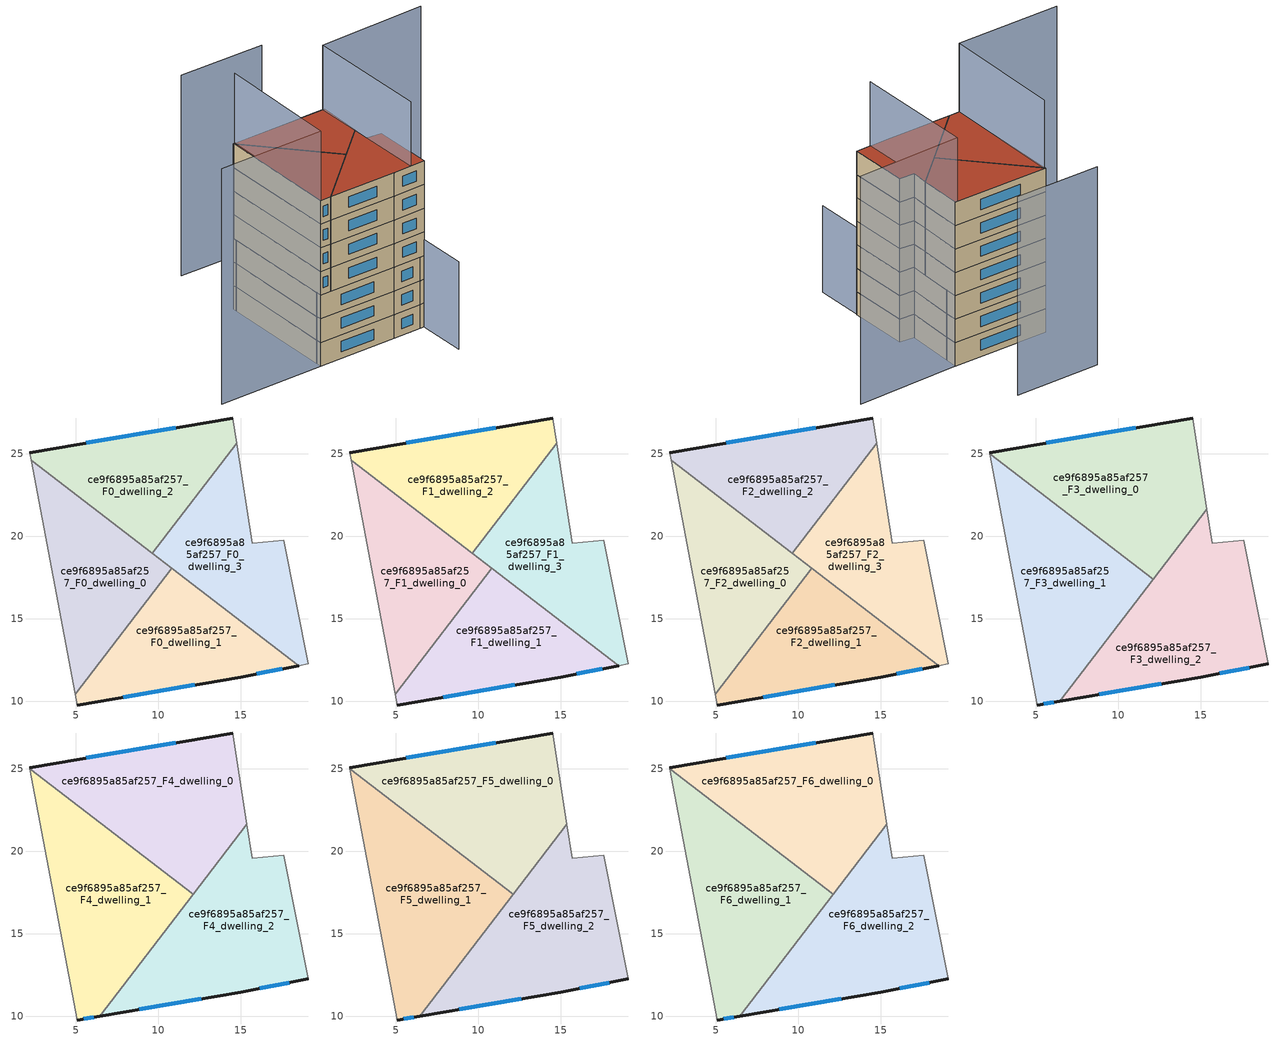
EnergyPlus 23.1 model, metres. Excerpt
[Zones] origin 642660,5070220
ce9f6895a85af257_F0_dwelling_0
 floor ground (EU_floor_Construction): 10.81,18.05 4.96,10.42 2.28,24.59 z0
 wall adiabatic (EU_wall_Construction): 2.28,24.59 4.96,10.42 z0:3
 wall to ce9f6895a85af257_F0_dwelling_1 (EU_wall_Construction): 4.96,10.42 10.81,18.05 z0:3
 wall to ce9f6895a85af257_F0_dwelling_2 (EU_wall_Construction): 9.63,18.96 2.28,24.59 z0:3
 wall to ce9f6895a85af257_F0_dwelling_3 (EU_wall_Construction): 10.81,18.05 9.63,18.96 z0:3
ce9f6895a85af257_F0_dwelling_1
 floor ground (EU_floor_Construction): 18.52,12.14 14.99,11.46 5.09,9.76 4.96,10.42 10.81,18.05 z0
 wall outside (EU_wall_Construction): 5.09,9.76 14.99,11.46 18.52,12.14 z0:3
 wall adiabatic (EU_wall_Construction): 4.96,10.42 5.09,9.76 z0:3
 wall to ce9f6895a85af257_F0_dwelling_3 (EU_wall_Construction): 18.52,12.14 10.81,18.05 z0:3
 window (EU_Window_Construction): 15.98,11.65 17.53,11.95 / 7.86,10.23 12.22,10.98 z0.84:2.16
ce9f6895a85af257_F0_dwelling_2
 floor ground (EU_floor_Construction): 14.5,27.17 14.74,25.63 9.63,18.96 2.28,24.59 2.19,25.07 z0
 wall outside (EU_wall_Construction): 14.5,27.17 2.19,25.07 z0:3
 wall adiabatic (EU_wall_Construction): 14.74,25.63 14.5,27.17 / 2.19,25.07 2.28,24.59 z0:3
 wall to ce9f6895a85af257_F0_dwelling_3 (EU_wall_Construction): 9.63,18.96 14.74,25.63 z0:3
 window (EU_Window_Construction): 11.05,26.58 5.64,25.66 z0.84:2.16
ce9f6895a85af257_F0_dwelling_3
 floor ground (EU_floor_Construction): 14.74,25.63 15.7,19.56 17.6,19.76 19.1,12.26 18.52,12.14 9.63,18.96 z0
 wall adiabatic (EU_wall_Construction): 18.52,12.14 19.1,12.26 17.6,19.76 15.7,19.56 14.74,25.63 z0:3
ce9f6895a85af257_F1_dwelling_0
 floor to ce9f6895a85af257_F0_dwelling_0 (EU_floor_Construction): 10.81,18.05 4.96,10.42 2.28,24.59 z3
 wall adiabatic (EU_wall_Construction): 2.28,24.59 4.96,10.42 z3:6
 wall to ce9f6895a85af257_F1_dwelling_1 (EU_wall_Construction): 4.96,10.42 10.81,18.05 z3:6
 wall to ce9f6895a85af257_F1_dwelling_2 (EU_wall_Construction): 9.63,18.96 2.28,24.59 z3:6
 wall to ce9f6895a85af257_F1_dwelling_3 (EU_wall_Construction): 10.81,18.05 9.63,18.96 z3:6
ce9f6895a85af257_F1_dwelling_1
 floor to ce9f6895a85af257_F0_dwelling_1 (EU_floor_Construction): 18.52,12.14 14.99,11.46 5.09,9.76 4.96,10.42 10.81,18.05 z3
 wall outside (EU_wall_Construction): 5.09,9.76 14.99,11.46 18.52,12.14 z3:6
 wall adiabatic (EU_wall_Construction): 4.96,10.42 5.09,9.76 z3:6
 wall to ce9f6895a85af257_F1_dwelling_3 (EU_wall_Construction): 18.52,12.14 10.81,18.05 z3:6
 window (EU_Window_Construction): 15.98,11.65 17.53,11.95 / 7.86,10.23 12.22,10.98 z3.84:5.16
ce9f6895a85af257_F1_dwelling_2
 floor to ce9f6895a85af257_F0_dwelling_2 (EU_floor_Construction): 14.5,27.17 14.74,25.63 9.63,18.96 2.28,24.59 2.19,25.07 z3
 wall outside (EU_wall_Construction): 14.5,27.17 2.19,25.07 z3:6
 wall adiabatic (EU_wall_Construction): 14.74,25.63 14.5,27.17 / 2.19,25.07 2.28,24.59 z3:6
 wall to ce9f6895a85af257_F1_dwelling_3 (EU_wall_Construction): 9.63,18.96 14.74,25.63 z3:6
 window (EU_Window_Construction): 11.05,26.58 5.64,25.66 z3.84:5.16
ce9f6895a85af257_F1_dwelling_3
 floor to ce9f6895a85af257_F0_dwelling_3 (EU_floor_Construction): 14.74,25.63 15.7,19.56 17.6,19.76 19.1,12.26 18.52,12.14 9.63,18.96 z3
 wall adiabatic (EU_wall_Construction): 18.52,12.14 19.1,12.26 17.6,19.76 15.7,19.56 14.74,25.63 z3:6
ce9f6895a85af257_F2_dwelling_0
 floor to ce9f6895a85af257_F1_dwelling_0 (EU_floor_Construction): 10.81,18.05 4.96,10.42 2.28,24.59 z6
 wall adiabatic (EU_wall_Construction): 2.28,24.59 4.96,10.42 z6:9
 wall to ce9f6895a85af257_F2_dwelling_1 (EU_wall_Construction): 4.96,10.42 10.81,18.05 z6:9
 wall to ce9f6895a85af257_F2_dwelling_2 (EU_wall_Construction): 9.63,18.96 2.28,24.59 z6:9
 wall to ce9f6895a85af257_F2_dwelling_3 (EU_wall_Construction): 10.81,18.05 9.63,18.96 z6:9
 ceiling adiabatic (EU_roof_Construction): 4.96,10.42 10.81,18.05 2.28,24.59 z9
ce9f6895a85af257_F2_dwelling_1
 floor to ce9f6895a85af257_F1_dwelling_1 (EU_floor_Construction): 18.52,12.14 14.99,11.46 5.09,9.76 4.96,10.42 10.81,18.05 z6
 wall outside (EU_wall_Construction): 5.09,9.76 14.99,11.46 18.52,12.14 z6:9
 wall adiabatic (EU_wall_Construction): 4.96,10.42 5.09,9.76 z6:9
 wall to ce9f6895a85af257_F2_dwelling_3 (EU_wall_Construction): 18.52,12.14 10.81,18.05 z6:9
 window (EU_Window_Construction): 15.98,11.65 17.53,11.95 / 7.86,10.23 12.22,10.98 z6.84:8.16
ce9f6895a85af257_F2_dwelling_2
 floor to ce9f6895a85af257_F1_dwelling_2 (EU_floor_Construction): 14.5,27.17 14.74,25.63 9.63,18.96 2.28,24.59 2.19,25.07 z6
 wall outside (EU_wall_Construction): 14.5,27.17 2.19,25.07 z6:9
 wall adiabatic (EU_wall_Construction): 14.74,25.63 14.5,27.17 / 2.19,25.07 2.28,24.59 z6:9
 wall to ce9f6895a85af257_F2_dwelling_3 (EU_wall_Construction): 9.63,18.96 14.74,25.63 z6:9
 window (EU_Window_Construction): 11.05,26.58 5.64,25.66 z6.84:8.16
ce9f6895a85af257_F2_dwelling_3
 floor to ce9f6895a85af257_F1_dwelling_3 (EU_floor_Construction): 14.74,25.63 15.7,19.56 17.6,19.76 19.1,12.26 18.52,12.14 9.63,18.96 z6
 wall adiabatic (EU_wall_Construction): 18.52,12.14 19.1,12.26 17.6,19.76 15.7,19.56 14.74,25.63 z6:9
ce9f6895a85af257_F3_dwelling_0
 floor to ce9f6895a85af257_F2_dwelling_2 (EU_floor_Construction): 14.5,27.17 14.74,25.63 9.79,19.17 2.21,24.99 2.19,25.07 z9
 floor to ce9f6895a85af257_F2_dwelling_3 (EU_floor_Construction): 14.74,25.63 15.37,21.63 12.12,17.39 9.79,19.17 z9
 wall outside (EU_wall_Construction): 14.5,27.17 2.19,25.07 z9:12
 wall adiabatic (EU_wall_Construction): 15.37,21.63 14.5,27.17 / 2.19,25.07 2.2,24.99 z9:12
 wall to ce9f6895a85af257_F3_dwelling_1 (EU_wall_Construction): 2.2,24.99 12.12,17.39 z9:12
 wall to ce9f6895a85af257_F3_dwelling_2 (EU_wall_Construction): 12.12,17.39 15.37,21.63 z9:12
 window (EU_Window_Construction): 11.05,26.58 5.64,25.66 z9.84:11.16
ce9f6895a85af257_F3_dwelling_1
 floor to ce9f6895a85af257_F2_dwelling_2 (EU_floor_Construction): 9.79,19.17 9.63,18.96 2.28,24.59 2.21,24.99 z9
 floor to ce9f6895a85af257_F2_dwelling_1 (EU_floor_Construction): 11.95,17.17 6.45,9.99 5.09,9.76 4.96,10.42 10.81,18.05 z9
 floor to ce9f6895a85af257_F2_dwelling_3 (EU_floor_Construction): 12.12,17.39 11.95,17.17 9.63,18.96 9.79,19.17 z9
 floor adiabatic (EU_floor_Construction): 10.81,18.05 4.96,10.42 2.28,24.59 z9
 wall outside (EU_wall_Construction): 5.09,9.76 6.45,9.99 z9:12
 wall adiabatic (EU_wall_Construction): 2.2,24.99 5.09,9.76 z9:12
 wall to ce9f6895a85af257_F3_dwelling_2 (EU_wall_Construction): 6.45,9.99 12.12,17.39 z9:12
 window (EU_Window_Construction): 5.47,9.82 6.07,9.93 z9.84:11.16
ce9f6895a85af257_F3_dwelling_2
 floor to ce9f6895a85af257_F2_dwelling_1 (EU_floor_Construction): 18.51,12.14 14.99,11.46 6.45,9.99 11.95,17.17 z9
 floor to ce9f6895a85af257_F2_dwelling_3 (EU_floor_Construction): 17.6,19.76 19.1,12.26 18.51,12.14 11.95,17.17 15.37,21.63 15.7,19.56 z9
 wall outside (EU_wall_Construction): 6.45,9.99 14.99,11.46 19.1,12.26 z9:12
 wall adiabatic (EU_wall_Construction): 19.1,12.26 17.6,19.76 15.7,19.56 15.37,21.63 z9:12
 window (EU_Window_Construction): 16.14,11.68 17.95,12.03 / 8.84,10.4 12.6,11.05 z9.84:11.16
ce9f6895a85af257_F4_dwelling_0
 floor to ce9f6895a85af257_F3_dwelling_0 (EU_floor_Construction): 14.5,27.17 15.37,21.63 12.12,17.39 2.2,24.99 2.19,25.07 z12
 wall outside (EU_wall_Construction): 14.5,27.17 2.19,25.07 z12:15
 wall adiabatic (EU_wall_Construction): 15.37,21.63 14.5,27.17 / 2.19,25.07 2.2,24.99 z12:15
 wall to ce9f6895a85af257_F4_dwelling_1 (EU_wall_Construction): 2.2,24.99 12.12,17.39 z12:15
 wall to ce9f6895a85af257_F4_dwelling_2 (EU_wall_Construction): 12.12,17.39 15.37,21.63 z12:15
 window (EU_Window_Construction): 11.05,26.58 5.64,25.66 z12.84:14.16
ce9f6895a85af257_F4_dwelling_1
 floor to ce9f6895a85af257_F3_dwelling_1 (EU_floor_Construction): 12.12,17.39 6.45,9.99 5.09,9.76 2.2,24.99 z12
 wall outside (EU_wall_Construction): 5.09,9.76 6.45,9.99 z12:15
 wall adiabatic (EU_wall_Construction): 2.2,24.99 5.09,9.76 z12:15
 wall to ce9f6895a85af257_F4_dwelling_2 (EU_wall_Construction): 6.45,9.99 12.12,17.39 z12:15
 window (EU_Window_Construction): 5.47,9.82 6.07,9.93 z12.84:14.16
ce9f6895a85af257_F4_dwelling_2
 floor to ce9f6895a85af257_F3_dwelling_2 (EU_floor_Construction): 17.6,19.76 19.1,12.26 14.99,11.46 6.45,9.99 15.37,21.63 15.7,19.56 z12
 wall outside (EU_wall_Construction): 6.45,9.99 14.99,11.46 19.1,12.26 z12:15
 wall adiabatic (EU_wall_Construction): 19.1,12.26 17.6,19.76 15.7,19.56 15.37,21.63 z12:15
 window (EU_Window_Construction): 16.14,11.68 17.95,12.03 / 8.84,10.4 12.6,11.05 z12.84:14.16
ce9f6895a85af257_F5_dwelling_0
 floor to ce9f6895a85af257_F4_dwelling_0 (EU_floor_Construction): 14.5,27.17 15.37,21.63 12.12,17.39 2.2,24.99 2.19,25.07 z15
 wall outside (EU_wall_Construction): 14.5,27.17 2.19,25.07 z15:18
 wall adiabatic (EU_wall_Construction): 15.37,21.63 14.5,27.17 / 2.19,25.07 2.2,24.99 z15:18
 wall to ce9f6895a85af257_F5_dwelling_1 (EU_wall_Construction): 2.2,24.99 12.12,17.39 z15:18
 wall to ce9f6895a85af257_F5_dwelling_2 (EU_wall_Construction): 12.12,17.39 15.37,21.63 z15:18
 window (EU_Window_Construction): 11.05,26.58 5.64,25.66 z15.84:17.16
ce9f6895a85af257_F5_dwelling_1
 floor to ce9f6895a85af257_F4_dwelling_1 (EU_floor_Construction): 12.12,17.39 6.45,9.99 5.09,9.76 2.2,24.99 z15
 wall outside (EU_wall_Construction): 5.09,9.76 6.45,9.99 z15:18
 wall adiabatic (EU_wall_Construction): 2.2,24.99 5.09,9.76 z15:18
 wall to ce9f6895a85af257_F5_dwelling_2 (EU_wall_Construction): 6.45,9.99 12.12,17.39 z15:18
 window (EU_Window_Construction): 5.47,9.82 6.07,9.93 z15.84:17.16
ce9f6895a85af257_F5_dwelling_2
 floor to ce9f6895a85af257_F4_dwelling_2 (EU_floor_Construction): 17.6,19.76 19.1,12.26 14.99,11.46 6.45,9.99 15.37,21.63 15.7,19.56 z15
 wall outside (EU_wall_Construction): 6.45,9.99 14.99,11.46 19.1,12.26 z15:18
 wall adiabatic (EU_wall_Construction): 19.1,12.26 17.6,19.76 15.7,19.56 15.37,21.63 z15:18
 window (EU_Window_Construction): 16.14,11.68 17.95,12.03 / 8.84,10.4 12.6,11.05 z15.84:17.16
ce9f6895a85af257_F6_dwelling_0
 floor to ce9f6895a85af257_F5_dwelling_0 (EU_floor_Construction): 14.5,27.17 15.37,21.63 12.12,17.39 2.2,24.99 2.19,25.07 z18
 wall outside (EU_wall_Construction): 14.5,27.17 2.19,25.07 z18:21
 wall adiabatic (EU_wall_Construction): 15.37,21.63 14.5,27.17 / 2.19,25.07 2.2,24.99 z18:21
 wall to ce9f6895a85af257_F6_dwelling_1 (EU_wall_Construction): 2.2,24.99 12.12,17.39 z18:21
 wall to ce9f6895a85af257_F6_dwelling_2 (EU_wall_Construction): 12.12,17.39 15.37,21.63 z18:21
 window (EU_Window_Construction): 11.05,26.58 5.64,25.66 z18.84:20.16
 roof outside (EU_roof_Construction): 12.12,17.39 15.37,21.63 14.5,27.17 2.19,25.07 2.2,24.99 z21
ce9f6895a85af257_F6_dwelling_1
 floor to ce9f6895a85af257_F5_dwelling_1 (EU_floor_Construction): 12.12,17.39 6.45,9.99 5.09,9.76 2.2,24.99 z18
 wall outside (EU_wall_Construction): 5.09,9.76 6.45,9.99 z18:21
 wall adiabatic (EU_wall_Construction): 2.2,24.99 5.09,9.76 z18:21
 wall to ce9f6895a85af257_F6_dwelling_2 (EU_wall_Construction): 6.45,9.99 12.12,17.39 z18:21
 window (EU_Window_Construction): 5.47,9.82 6.07,9.93 z18.84:20.16
 roof outside (EU_roof_Construction): 6.45,9.99 12.12,17.39 2.2,24.99 5.09,9.76 z21
ce9f6895a85af257_F6_dwelling_2
 floor to ce9f6895a85af257_F5_dwelling_2 (EU_floor_Construction): 17.6,19.76 19.1,12.26 14.99,11.46 6.45,9.99 15.37,21.63 15.7,19.56 z18
 wall outside (EU_wall_Construction): 6.45,9.99 14.99,11.46 19.1,12.26 z18:21
 wall adiabatic (EU_wall_Construction): 19.1,12.26 17.6,19.76 15.7,19.56 15.37,21.63 z18:21
 window (EU_Window_Construction): 16.14,11.68 17.95,12.03 / 8.84,10.4 12.6,11.05 z18.84:20.16
 roof outside (EU_roof_Construction): 19.1,12.26 17.6,19.76 15.7,19.56 15.37,21.63 6.45,9.99 14.99,11.46 z21
shading: 20.2,6.15 18.98,12.23 z0:11.1; 2.38,25.12 5.09,9.76 / 5.09,9.76 -8.21,7.41 z0:29.8; 17.23,11.88 14.19,27.11 / 14.19,27.11 27.57,29.78 z0:29.2; 11.21,35.93 0.39,34.08 z0:25.4
[Building]
EU S2 Campaign: North Axis=0; Terrain=City; Solar Distribution=FullExterior
[Site:Location]
Lyon-Bron: Latitude=45.75; Longitude=5; Time Zone=1; Elevation=198
[SizingPeriod:WeatherFileDays]
AnnualSizingPeriod: Begin Month=1; Begin Day of Month=1; End Month=12; End Day of Month=31; Day of Week for Start Day=Monday; Use Weather File Daylight Saving Period=No; Use Weather File Rain and Snow Indicators=No
[MATERIAL]
EU_InternalMass_Material: Roughness=MediumRough; Thickness=0.1; Conductivity=1; Density=1800; Specific Heat=900; Thermal Absorptance=0.9; Solar Absorptance=0.7; Visible Absorptance=0.7
[MATERIAL:NOMASS] Roughness=MediumRough; Thermal Absorptance=0.9; Solar Absorptance=0.7; Visible Absorptance=0.7
Name | Thermal Resistance
EU_wall_NoMass | 0.776494
EU_roof_NoMass | 0.486893
EU_floor_NoMass | 0.421597
[WINDOWMATERIAL:SIMPLEGLAZINGSYSTEM]
EU_Window_SimpleGlazing: UFactor=4.24961; Solar Heat Gain Coefficient=0.83; Visible Transmittance=0.83
[CONSTRUCTION]
EU_wall_Construction: EU_wall_NoMass
EU_roof_Construction: EU_roof_NoMass
EU_floor_Construction: EU_floor_NoMass
EU_Window_Construction: EU_Window_SimpleGlazing
EU_InternalMass_Construction: EU_InternalMass_Material
[ZONE] Type=1; Multiplier=1; Ceiling Height=autocalculate; Floor Area=autocalculate; Part of Total Floor Area=Yes
Name | Volume
ce9f6895a85af257_F0_dwelling_0; ce9f6895a85af257_F1_dwelling_0; ce9f6895a85af257_F2_dwelling_0 | 155.016
ce9f6895a85af257_F3_dwelling_0; ce9f6895a85af257_F4_dwelling_0; ce9f6895a85af257_F5_dwelling_0; ce9f6895a85af257_F6_dwelling_0 | 206.703
ce9f6895a85af257_F0_dwelling_1; ce9f6895a85af257_F1_dwelling_1; ce9f6895a85af257_F2_dwelling_1 | 155.013
ce9f6895a85af257_F3_dwelling_1; ce9f6895a85af257_F4_dwelling_1; ce9f6895a85af257_F5_dwelling_1; ce9f6895a85af257_F6_dwelling_1 | 206.685
ce9f6895a85af257_F0_dwelling_2; ce9f6895a85af257_F1_dwelling_2; ce9f6895a85af257_F2_dwelling_2 | 155.035
ce9f6895a85af257_F3_dwelling_2; ce9f6895a85af257_F4_dwelling_2; ce9f6895a85af257_F5_dwelling_2; ce9f6895a85af257_F6_dwelling_2 | 206.692
ce9f6895a85af257_F0_dwelling_3; ce9f6895a85af257_F1_dwelling_3; ce9f6895a85af257_F2_dwelling_3 | 155.03
[INTERNALMASS] Construction=EU_InternalMass_Construction
Name | Zone or ZoneList | Surface Area
ce9f6895a85af257_F0_dwelling_0_EU_InternalMass | ce9f6895a85af257_F0_dwelling_0 | 51.6721
ce9f6895a85af257_F0_dwelling_1_EU_InternalMass | ce9f6895a85af257_F0_dwelling_1 | 51.6709
ce9f6895a85af257_F0_dwelling_2_EU_InternalMass | ce9f6895a85af257_F0_dwelling_2 | 51.6783
ce9f6895a85af257_F0_dwelling_3_EU_InternalMass | ce9f6895a85af257_F0_dwelling_3 | 51.6768
ce9f6895a85af257_F1_dwelling_0_EU_InternalMass | ce9f6895a85af257_F1_dwelling_0 | 51.6721
ce9f6895a85af257_F1_dwelling_1_EU_InternalMass | ce9f6895a85af257_F1_dwelling_1 | 51.6709
ce9f6895a85af257_F1_dwelling_2_EU_InternalMass | ce9f6895a85af257_F1_dwelling_2 | 51.6783
ce9f6895a85af257_F1_dwelling_3_EU_InternalMass | ce9f6895a85af257_F1_dwelling_3 | 51.6768
ce9f6895a85af257_F2_dwelling_0_EU_InternalMass | ce9f6895a85af257_F2_dwelling_0 | 51.6721
ce9f6895a85af257_F2_dwelling_1_EU_InternalMass | ce9f6895a85af257_F2_dwelling_1 | 51.6709
ce9f6895a85af257_F2_dwelling_2_EU_InternalMass | ce9f6895a85af257_F2_dwelling_2 | 51.6783
ce9f6895a85af257_F2_dwelling_3_EU_InternalMass | ce9f6895a85af257_F2_dwelling_3 | 51.6768
ce9f6895a85af257_F3_dwelling_0_EU_InternalMass | ce9f6895a85af257_F3_dwelling_0 | 68.8986
ce9f6895a85af257_F3_dwelling_1_EU_InternalMass | ce9f6895a85af257_F3_dwelling_1 | 68.8954
ce9f6895a85af257_F3_dwelling_2_EU_InternalMass | ce9f6895a85af257_F3_dwelling_2 | 68.8971
ce9f6895a85af257_F4_dwelling_0_EU_InternalMass | ce9f6895a85af257_F4_dwelling_0 | 68.8986
ce9f6895a85af257_F4_dwelling_1_EU_InternalMass | ce9f6895a85af257_F4_dwelling_1 | 68.8954
ce9f6895a85af257_F4_dwelling_2_EU_InternalMass | ce9f6895a85af257_F4_dwelling_2 | 68.8971
ce9f6895a85af257_F5_dwelling_0_EU_InternalMass | ce9f6895a85af257_F5_dwelling_0 | 68.8986
ce9f6895a85af257_F5_dwelling_1_EU_InternalMass | ce9f6895a85af257_F5_dwelling_1 | 68.8954
ce9f6895a85af257_F5_dwelling_2_EU_InternalMass | ce9f6895a85af257_F5_dwelling_2 | 68.8971
ce9f6895a85af257_F6_dwelling_0_EU_InternalMass | ce9f6895a85af257_F6_dwelling_0 | 68.8986
ce9f6895a85af257_F6_dwelling_1_EU_InternalMass | ce9f6895a85af257_F6_dwelling_1 | 68.8954
ce9f6895a85af257_F6_dwelling_2_EU_InternalMass | ce9f6895a85af257_F6_dwelling_2 | 68.8971
[OTHEREQUIPMENT] Fuel Type=Electricity; Design Level Calculation Method=Watts/Area; Power per Zone Floor Area=1; Fraction Latent=0; Fraction Radiant=0; Fraction Lost=0; Carbon Dioxide Generation Rate=0; EndUse Subcategory=EU_Step8_InternalGains
Name | Zone or ZoneList or Space or SpaceList | Schedule
EU_Step8_InternalGain_ce9f6895a85af257_F0_dwelling_0_f000 | ce9f6895a85af257_F0_dwelling_0 | EU_Step8_GainSchedule_ce9f6895a85af257_F0_dwelling_0_f000
EU_Step8_InternalGain_ce9f6895a85af257_F0_dwelling_1_f000 | ce9f6895a85af257_F0_dwelling_1 | EU_Step8_GainSchedule_ce9f6895a85af257_F0_dwelling_1_f000
EU_Step8_InternalGain_ce9f6895a85af257_F0_dwelling_2_f000 | ce9f6895a85af257_F0_dwelling_2 | EU_Step8_GainSchedule_ce9f6895a85af257_F0_dwelling_2_f000
EU_Step8_InternalGain_ce9f6895a85af257_F0_dwelling_3_f000 | ce9f6895a85af257_F0_dwelling_3 | EU_Step8_GainSchedule_ce9f6895a85af257_F0_dwelling_3_f000
EU_Step8_InternalGain_ce9f6895a85af257_F1_dwelling_0_f000 | ce9f6895a85af257_F1_dwelling_0 | EU_Step8_GainSchedule_ce9f6895a85af257_F1_dwelling_0_f000
EU_Step8_InternalGain_ce9f6895a85af257_F1_dwelling_1_f000 | ce9f6895a85af257_F1_dwelling_1 | EU_Step8_GainSchedule_ce9f6895a85af257_F1_dwelling_1_f000
EU_Step8_InternalGain_ce9f6895a85af257_F1_dwelling_2_f000 | ce9f6895a85af257_F1_dwelling_2 | EU_Step8_GainSchedule_ce9f6895a85af257_F1_dwelling_2_f000
EU_Step8_InternalGain_ce9f6895a85af257_F1_dwelling_3_f000 | ce9f6895a85af257_F1_dwelling_3 | EU_Step8_GainSchedule_ce9f6895a85af257_F1_dwelling_3_f000
EU_Step8_InternalGain_ce9f6895a85af257_F2_dwelling_0_f000 | ce9f6895a85af257_F2_dwelling_0 | EU_Step8_GainSchedule_ce9f6895a85af257_F2_dwelling_0_f000
EU_Step8_InternalGain_ce9f6895a85af257_F2_dwelling_1_f000 | ce9f6895a85af257_F2_dwelling_1 | EU_Step8_GainSchedule_ce9f6895a85af257_F2_dwelling_1_f000
EU_Step8_InternalGain_ce9f6895a85af257_F2_dwelling_2_f000 | ce9f6895a85af257_F2_dwelling_2 | EU_Step8_GainSchedule_ce9f6895a85af257_F2_dwelling_2_f000
EU_Step8_InternalGain_ce9f6895a85af257_F2_dwelling_3_f000 | ce9f6895a85af257_F2_dwelling_3 | EU_Step8_GainSchedule_ce9f6895a85af257_F2_dwelling_3_f000
EU_Step8_InternalGain_ce9f6895a85af257_F3_dwelling_0_f000 | ce9f6895a85af257_F3_dwelling_0 | EU_Step8_GainSchedule_ce9f6895a85af257_F3_dwelling_0_f000
EU_Step8_InternalGain_ce9f6895a85af257_F3_dwelling_1_f000 | ce9f6895a85af257_F3_dwelling_1 | EU_Step8_GainSchedule_ce9f6895a85af257_F3_dwelling_1_f000
EU_Step8_InternalGain_ce9f6895a85af257_F3_dwelling_2_f000 | ce9f6895a85af257_F3_dwelling_2 | EU_Step8_GainSchedule_ce9f6895a85af257_F3_dwelling_2_f000
EU_Step8_InternalGain_ce9f6895a85af257_F4_dwelling_0_f000 | ce9f6895a85af257_F4_dwelling_0 | EU_Step8_GainSchedule_ce9f6895a85af257_F4_dwelling_0_f000
EU_Step8_InternalGain_ce9f6895a85af257_F4_dwelling_1_f000 | ce9f6895a85af257_F4_dwelling_1 | EU_Step8_GainSchedule_ce9f6895a85af257_F4_dwelling_1_f000
EU_Step8_InternalGain_ce9f6895a85af257_F4_dwelling_2_f000 | ce9f6895a85af257_F4_dwelling_2 | EU_Step8_GainSchedule_ce9f6895a85af257_F4_dwelling_2_f000
EU_Step8_InternalGain_ce9f6895a85af257_F5_dwelling_0_f000 | ce9f6895a85af257_F5_dwelling_0 | EU_Step8_GainSchedule_ce9f6895a85af257_F5_dwelling_0_f000
EU_Step8_InternalGain_ce9f6895a85af257_F5_dwelling_1_f000 | ce9f6895a85af257_F5_dwelling_1 | EU_Step8_GainSchedule_ce9f6895a85af257_F5_dwelling_1_f000
EU_Step8_InternalGain_ce9f6895a85af257_F5_dwelling_2_f000 | ce9f6895a85af257_F5_dwelling_2 | EU_Step8_GainSchedule_ce9f6895a85af257_F5_dwelling_2_f000
EU_Step8_InternalGain_ce9f6895a85af257_F6_dwelling_0_f000 | ce9f6895a85af257_F6_dwelling_0 | EU_Step8_GainSchedule_ce9f6895a85af257_F6_dwelling_0_f000
EU_Step8_InternalGain_ce9f6895a85af257_F6_dwelling_1_f000 | ce9f6895a85af257_F6_dwelling_1 | EU_Step8_GainSchedule_ce9f6895a85af257_F6_dwelling_1_f000
EU_Step8_InternalGain_ce9f6895a85af257_F6_dwelling_2_f000 | ce9f6895a85af257_F6_dwelling_2 | EU_Step8_GainSchedule_ce9f6895a85af257_F6_dwelling_2_f000
[ZONEVENTILATION:DESIGNFLOWRATE] Schedule=EU_AlwaysOn; Design Flow Rate Calculation Method=AirChanges/Hour; Air Changes per Hour=0.693814; Ventilation Type=Natural; Fan Pressure Rise=0; Fan Total Efficiency=1; Constant Term Coefficient=1; Temperature Term Coefficient=0; Velocity Term Coefficient=0; Velocity Squared Term Coefficient=0; Minimum Indoor Temperature=-100; Maximum Indoor Temperature=100; Delta Temperature=-100; Minimum Outdoor Temperature=-100; Maximum Outdoor Temperature=100; Maximum Wind Speed=40
Name | Zone or ZoneList or Space or SpaceList
EU_ConstantAir_ce9f6895a85af257_F0_dwelling_0 | ce9f6895a85af257_F0_dwelling_0
EU_ConstantAir_ce9f6895a85af257_F0_dwelling_1 | ce9f6895a85af257_F0_dwelling_1
EU_ConstantAir_ce9f6895a85af257_F0_dwelling_2 | ce9f6895a85af257_F0_dwelling_2
EU_ConstantAir_ce9f6895a85af257_F0_dwelling_3 | ce9f6895a85af257_F0_dwelling_3
EU_ConstantAir_ce9f6895a85af257_F1_dwelling_0 | ce9f6895a85af257_F1_dwelling_0
EU_ConstantAir_ce9f6895a85af257_F1_dwelling_1 | ce9f6895a85af257_F1_dwelling_1
EU_ConstantAir_ce9f6895a85af257_F1_dwelling_2 | ce9f6895a85af257_F1_dwelling_2
EU_ConstantAir_ce9f6895a85af257_F1_dwelling_3 | ce9f6895a85af257_F1_dwelling_3
EU_ConstantAir_ce9f6895a85af257_F2_dwelling_0 | ce9f6895a85af257_F2_dwelling_0
EU_ConstantAir_ce9f6895a85af257_F2_dwelling_1 | ce9f6895a85af257_F2_dwelling_1
EU_ConstantAir_ce9f6895a85af257_F2_dwelling_2 | ce9f6895a85af257_F2_dwelling_2
EU_ConstantAir_ce9f6895a85af257_F2_dwelling_3 | ce9f6895a85af257_F2_dwelling_3
EU_ConstantAir_ce9f6895a85af257_F3_dwelling_0 | ce9f6895a85af257_F3_dwelling_0
EU_ConstantAir_ce9f6895a85af257_F3_dwelling_1 | ce9f6895a85af257_F3_dwelling_1
EU_ConstantAir_ce9f6895a85af257_F3_dwelling_2 | ce9f6895a85af257_F3_dwelling_2
EU_ConstantAir_ce9f6895a85af257_F4_dwelling_0 | ce9f6895a85af257_F4_dwelling_0
EU_ConstantAir_ce9f6895a85af257_F4_dwelling_1 | ce9f6895a85af257_F4_dwelling_1
EU_ConstantAir_ce9f6895a85af257_F4_dwelling_2 | ce9f6895a85af257_F4_dwelling_2
EU_ConstantAir_ce9f6895a85af257_F5_dwelling_0 | ce9f6895a85af257_F5_dwelling_0
EU_ConstantAir_ce9f6895a85af257_F5_dwelling_1 | ce9f6895a85af257_F5_dwelling_1
EU_ConstantAir_ce9f6895a85af257_F5_dwelling_2 | ce9f6895a85af257_F5_dwelling_2
EU_ConstantAir_ce9f6895a85af257_F6_dwelling_0 | ce9f6895a85af257_F6_dwelling_0
EU_ConstantAir_ce9f6895a85af257_F6_dwelling_1 | ce9f6895a85af257_F6_dwelling_1
EU_ConstantAir_ce9f6895a85af257_F6_dwelling_2 | ce9f6895a85af257_F6_dwelling_2
[HVACTEMPLATE:THERMOSTAT] Constant Heating Setpoint=20; Constant Cooling Setpoint=50
EU_HeatOnly_ce9f6895a85af257_F0_dwelling_0; EU_HeatOnly_ce9f6895a85af257_F0_dwelling_1; EU_HeatOnly_ce9f6895a85af257_F0_dwelling_2; EU_HeatOnly_ce9f6895a85af257_F0_dwelling_3; EU_HeatOnly_ce9f6895a85af257_F1_dwelling_0; EU_HeatOnly_ce9f6895a85af257_F1_dwelling_1; EU_HeatOnly_ce9f6895a85af257_F1_dwelling_2; EU_HeatOnly_ce9f6895a85af257_F1_dwelling_3; EU_HeatOnly_ce9f6895a85af257_F2_dwelling_0; EU_HeatOnly_ce9f6895a85af257_F2_dwelling_1; EU_HeatOnly_ce9f6895a85af257_F2_dwelling_2; EU_HeatOnly_ce9f6895a85af257_F2_dwelling_3; EU_HeatOnly_ce9f6895a85af257_F3_dwelling_0; EU_HeatOnly_ce9f6895a85af257_F3_dwelling_1; EU_HeatOnly_ce9f6895a85af257_F3_dwelling_2; EU_HeatOnly_ce9f6895a85af257_F4_dwelling_0; EU_HeatOnly_ce9f6895a85af257_F4_dwelling_1; EU_HeatOnly_ce9f6895a85af257_F4_dwelling_2; EU_HeatOnly_ce9f6895a85af257_F5_dwelling_0; EU_HeatOnly_ce9f6895a85af257_F5_dwelling_1; EU_HeatOnly_ce9f6895a85af257_F5_dwelling_2; EU_HeatOnly_ce9f6895a85af257_F6_dwelling_0; EU_HeatOnly_ce9f6895a85af257_F6_dwelling_1; EU_HeatOnly_ce9f6895a85af257_F6_dwelling_2
[HVACTEMPLATE:ZONE:IDEALLOADSAIRSYSTEM] System Availability Schedule=EU_AlwaysOn; Maximum Heating Supply Air Temperature=50; Minimum Cooling Supply Air Temperature=13; Maximum Heating Supply Air Humidity Ratio=0.0156; Minimum Cooling Supply Air Humidity Ratio=0.0077; Heating Limit=NoLimit; Cooling Limit=NoLimit; Heating Availability Schedule=EU_AlwaysOn; Cooling Availability Schedule=EU_CoolingOff; Dehumidification Control Type=ConstantSensibleHeatRatio; Cooling Sensible Heat Ratio=0.7; Dehumidification Setpoint=60; Humidification Control Type=None; Humidification Setpoint=30; Outdoor Air Method=None; Outdoor Air Flow Rate per Person=0.00944; Outdoor Air Flow Rate per Zone Floor Area=0; Outdoor Air Flow Rate per Zone=0; Demand Controlled Ventilation Type=None; Outdoor Air Economizer Type=NoEconomizer; Heat Recovery Type=None; Sensible Heat Recovery Effectiveness=0.7; Latent Heat Recovery Effectiveness=0.65
Name | Template Thermostat
ce9f6895a85af257_F0_dwelling_0 | EU_HeatOnly_ce9f6895a85af257_F0_dwelling_0
ce9f6895a85af257_F0_dwelling_1 | EU_HeatOnly_ce9f6895a85af257_F0_dwelling_1
ce9f6895a85af257_F0_dwelling_2 | EU_HeatOnly_ce9f6895a85af257_F0_dwelling_2
ce9f6895a85af257_F0_dwelling_3 | EU_HeatOnly_ce9f6895a85af257_F0_dwelling_3
ce9f6895a85af257_F1_dwelling_0 | EU_HeatOnly_ce9f6895a85af257_F1_dwelling_0
ce9f6895a85af257_F1_dwelling_1 | EU_HeatOnly_ce9f6895a85af257_F1_dwelling_1
ce9f6895a85af257_F1_dwelling_2 | EU_HeatOnly_ce9f6895a85af257_F1_dwelling_2
ce9f6895a85af257_F1_dwelling_3 | EU_HeatOnly_ce9f6895a85af257_F1_dwelling_3
ce9f6895a85af257_F2_dwelling_0 | EU_HeatOnly_ce9f6895a85af257_F2_dwelling_0
ce9f6895a85af257_F2_dwelling_1 | EU_HeatOnly_ce9f6895a85af257_F2_dwelling_1
ce9f6895a85af257_F2_dwelling_2 | EU_HeatOnly_ce9f6895a85af257_F2_dwelling_2
ce9f6895a85af257_F2_dwelling_3 | EU_HeatOnly_ce9f6895a85af257_F2_dwelling_3
ce9f6895a85af257_F3_dwelling_0 | EU_HeatOnly_ce9f6895a85af257_F3_dwelling_0
ce9f6895a85af257_F3_dwelling_1 | EU_HeatOnly_ce9f6895a85af257_F3_dwelling_1
ce9f6895a85af257_F3_dwelling_2 | EU_HeatOnly_ce9f6895a85af257_F3_dwelling_2
ce9f6895a85af257_F4_dwelling_0 | EU_HeatOnly_ce9f6895a85af257_F4_dwelling_0
ce9f6895a85af257_F4_dwelling_1 | EU_HeatOnly_ce9f6895a85af257_F4_dwelling_1
ce9f6895a85af257_F4_dwelling_2 | EU_HeatOnly_ce9f6895a85af257_F4_dwelling_2
ce9f6895a85af257_F5_dwelling_0 | EU_HeatOnly_ce9f6895a85af257_F5_dwelling_0
ce9f6895a85af257_F5_dwelling_1 | EU_HeatOnly_ce9f6895a85af257_F5_dwelling_1
ce9f6895a85af257_F5_dwelling_2 | EU_HeatOnly_ce9f6895a85af257_F5_dwelling_2
ce9f6895a85af257_F6_dwelling_0 | EU_HeatOnly_ce9f6895a85af257_F6_dwelling_0
ce9f6895a85af257_F6_dwelling_1 | EU_HeatOnly_ce9f6895a85af257_F6_dwelling_1
ce9f6895a85af257_F6_dwelling_2 | EU_HeatOnly_ce9f6895a85af257_F6_dwelling_2
[SIZING:ZONE] Zone Cooling Design Supply Air Temperature Input Method=SupplyAirTemperature; Zone Cooling Design Supply Air Temperature=13; Zone Heating Design Supply Air Temperature Input Method=SupplyAirTemperature; Zone Heating Design Supply Air Temperature=50; Zone Cooling Design Supply Air Humidity Ratio=0.008; Zone Heating Design Supply Air Humidity Ratio=0.008; Cooling Design Air Flow Method=DesignDay; Cooling Design Air Flow Rate=0; Cooling Minimum Air Flow per Zone Floor Area=0.000762; Cooling Minimum Air Flow=0; Cooling Minimum Air Flow Fraction=0.2; Heating Design Air Flow Method=DesignDay; Heating Design Air Flow Rate=0; Heating Maximum Air Flow per Zone Floor Area=0.002032; Heating Maximum Air Flow=0.141576; Heating Maximum Air Flow Fraction=0.3; Account for Dedicated Outdoor Air System=No; Dedicated Outdoor Air System Control Strategy=NeutralSupplyAir; Dedicated Outdoor Air Low Setpoint Temperature for Design=autosize; Dedicated Outdoor Air High Setpoint Temperature for Design=autosize; Zone Load Sizing Method=Sensible Load Only No Latent Load; Zone Latent Cooling Design Supply Air Humidity Ratio Input Method=HumidityRatioDifference; Zone Cooling Design Supply Air Humidity Ratio Difference=0.005; Zone Latent Heating Design Supply Air Humidity Ratio Input Method=HumidityRatioDifference; Zone Humidification Design Supply Air Humidity Ratio Difference=0.005
ce9f6895a85af257_F0_dwelling_0; ce9f6895a85af257_F0_dwelling_1; ce9f6895a85af257_F0_dwelling_2; ce9f6895a85af257_F0_dwelling_3; ce9f6895a85af257_F1_dwelling_0; ce9f6895a85af257_F1_dwelling_1; ce9f6895a85af257_F1_dwelling_2; ce9f6895a85af257_F1_dwelling_3; ce9f6895a85af257_F2_dwelling_0; ce9f6895a85af257_F2_dwelling_1; ce9f6895a85af257_F2_dwelling_2; ce9f6895a85af257_F2_dwelling_3; ce9f6895a85af257_F3_dwelling_0; ce9f6895a85af257_F3_dwelling_1; ce9f6895a85af257_F3_dwelling_2; ce9f6895a85af257_F4_dwelling_0; ce9f6895a85af257_F4_dwelling_1; ce9f6895a85af257_F4_dwelling_2; ce9f6895a85af257_F5_dwelling_0; ce9f6895a85af257_F5_dwelling_1; ce9f6895a85af257_F5_dwelling_2; ce9f6895a85af257_F6_dwelling_0; ce9f6895a85af257_F6_dwelling_1; ce9f6895a85af257_F6_dwelling_2
[SCHEDULE:CONSTANT]
Name | Hourly Value
EU_AlwaysOn | 1
EU_CoolingOff | 0
[SCHEDULE:FILE] Column Number=1; Rows to Skip at Top=0; Number of Hours of Data=8760; Column Separator=Comma; Interpolate to Timestep=No; Minutes per Item=60; Adjust Schedule for Daylight Savings=Yes
Name | File
EU_Step8_GainSchedule_ce9f6895a85af257_F0_dwelling_0_f000 | ../../schedules/ce9f6895a85af257/ce9f6895a85af257_F0_dwelling_0_f000_gain.csv
EU_Step8_GainSchedule_ce9f6895a85af257_F0_dwelling_1_f000 | ../../schedules/ce9f6895a85af257/ce9f6895a85af257_F0_dwelling_1_f000_gain.csv
EU_Step8_GainSchedule_ce9f6895a85af257_F0_dwelling_2_f000 | ../../schedules/ce9f6895a85af257/ce9f6895a85af257_F0_dwelling_2_f000_gain.csv
EU_Step8_GainSchedule_ce9f6895a85af257_F0_dwelling_3_f000 | ../../schedules/ce9f6895a85af257/ce9f6895a85af257_F0_dwelling_3_f000_gain.csv
EU_Step8_GainSchedule_ce9f6895a85af257_F1_dwelling_0_f000 | ../../schedules/ce9f6895a85af257/ce9f6895a85af257_F1_dwelling_0_f000_gain.csv
EU_Step8_GainSchedule_ce9f6895a85af257_F1_dwelling_1_f000 | ../../schedules/ce9f6895a85af257/ce9f6895a85af257_F1_dwelling_1_f000_gain.csv
EU_Step8_GainSchedule_ce9f6895a85af257_F1_dwelling_2_f000 | ../../schedules/ce9f6895a85af257/ce9f6895a85af257_F1_dwelling_2_f000_gain.csv
EU_Step8_GainSchedule_ce9f6895a85af257_F1_dwelling_3_f000 | ../../schedules/ce9f6895a85af257/ce9f6895a85af257_F1_dwelling_3_f000_gain.csv
EU_Step8_GainSchedule_ce9f6895a85af257_F2_dwelling_0_f000 | ../../schedules/ce9f6895a85af257/ce9f6895a85af257_F2_dwelling_0_f000_gain.csv
EU_Step8_GainSchedule_ce9f6895a85af257_F2_dwelling_1_f000 | ../../schedules/ce9f6895a85af257/ce9f6895a85af257_F2_dwelling_1_f000_gain.csv
EU_Step8_GainSchedule_ce9f6895a85af257_F2_dwelling_2_f000 | ../../schedules/ce9f6895a85af257/ce9f6895a85af257_F2_dwelling_2_f000_gain.csv
EU_Step8_GainSchedule_ce9f6895a85af257_F2_dwelling_3_f000 | ../../schedules/ce9f6895a85af257/ce9f6895a85af257_F2_dwelling_3_f000_gain.csv
EU_Step8_GainSchedule_ce9f6895a85af257_F3_dwelling_0_f000 | ../../schedules/ce9f6895a85af257/ce9f6895a85af257_F3_dwelling_0_f000_gain.csv
EU_Step8_GainSchedule_ce9f6895a85af257_F3_dwelling_1_f000 | ../../schedules/ce9f6895a85af257/ce9f6895a85af257_F3_dwelling_1_f000_gain.csv
EU_Step8_GainSchedule_ce9f6895a85af257_F3_dwelling_2_f000 | ../../schedules/ce9f6895a85af257/ce9f6895a85af257_F3_dwelling_2_f000_gain.csv
EU_Step8_GainSchedule_ce9f6895a85af257_F4_dwelling_0_f000 | ../../schedules/ce9f6895a85af257/ce9f6895a85af257_F4_dwelling_0_f000_gain.csv
EU_Step8_GainSchedule_ce9f6895a85af257_F4_dwelling_1_f000 | ../../schedules/ce9f6895a85af257/ce9f6895a85af257_F4_dwelling_1_f000_gain.csv
EU_Step8_GainSchedule_ce9f6895a85af257_F4_dwelling_2_f000 | ../../schedules/ce9f6895a85af257/ce9f6895a85af257_F4_dwelling_2_f000_gain.csv
EU_Step8_GainSchedule_ce9f6895a85af257_F5_dwelling_0_f000 | ../../schedules/ce9f6895a85af257/ce9f6895a85af257_F5_dwelling_0_f000_gain.csv
EU_Step8_GainSchedule_ce9f6895a85af257_F5_dwelling_1_f000 | ../../schedules/ce9f6895a85af257/ce9f6895a85af257_F5_dwelling_1_f000_gain.csv
EU_Step8_GainSchedule_ce9f6895a85af257_F5_dwelling_2_f000 | ../../schedules/ce9f6895a85af257/ce9f6895a85af257_F5_dwelling_2_f000_gain.csv
EU_Step8_GainSchedule_ce9f6895a85af257_F6_dwelling_0_f000 | ../../schedules/ce9f6895a85af257/ce9f6895a85af257_F6_dwelling_0_f000_gain.csv
EU_Step8_GainSchedule_ce9f6895a85af257_F6_dwelling_1_f000 | ../../schedules/ce9f6895a85af257/ce9f6895a85af257_F6_dwelling_1_f000_gain.csv
EU_Step8_GainSchedule_ce9f6895a85af257_F6_dwelling_2_f000 | ../../schedules/ce9f6895a85af257/ce9f6895a85af257_F6_dwelling_2_f000_gain.csv
